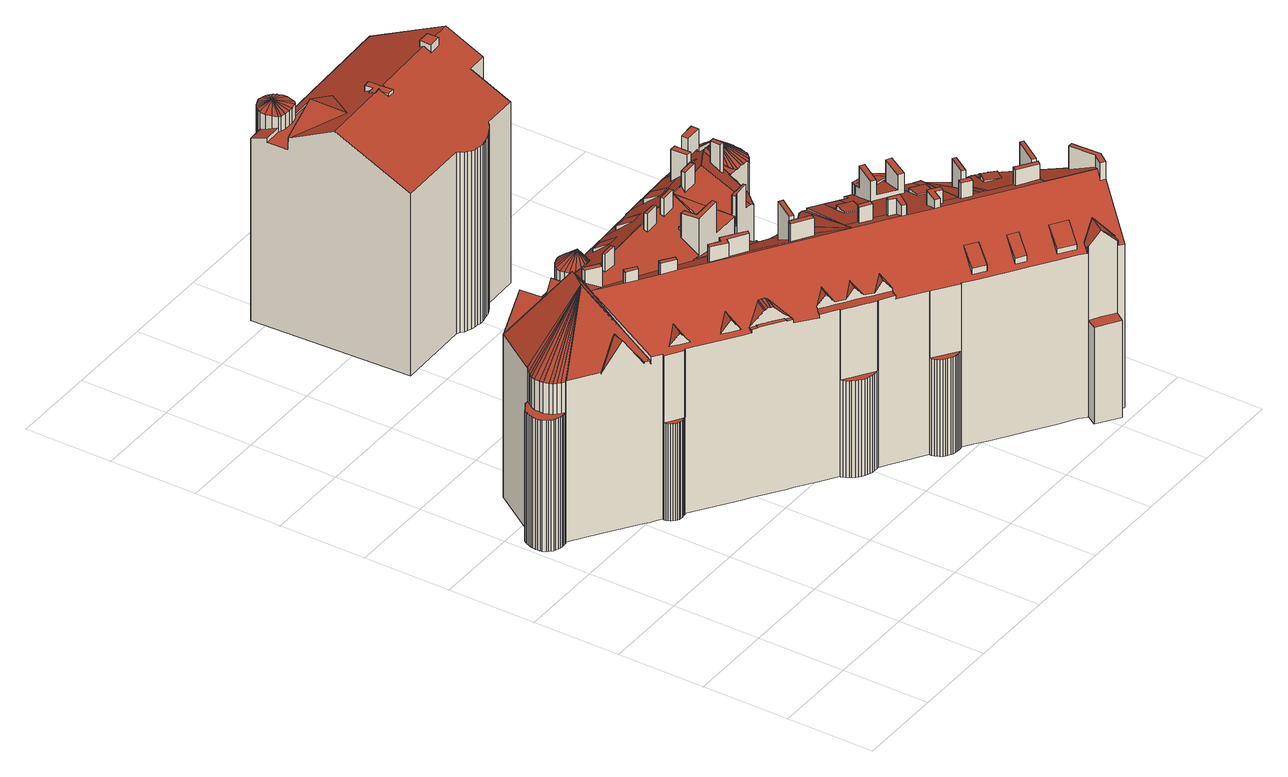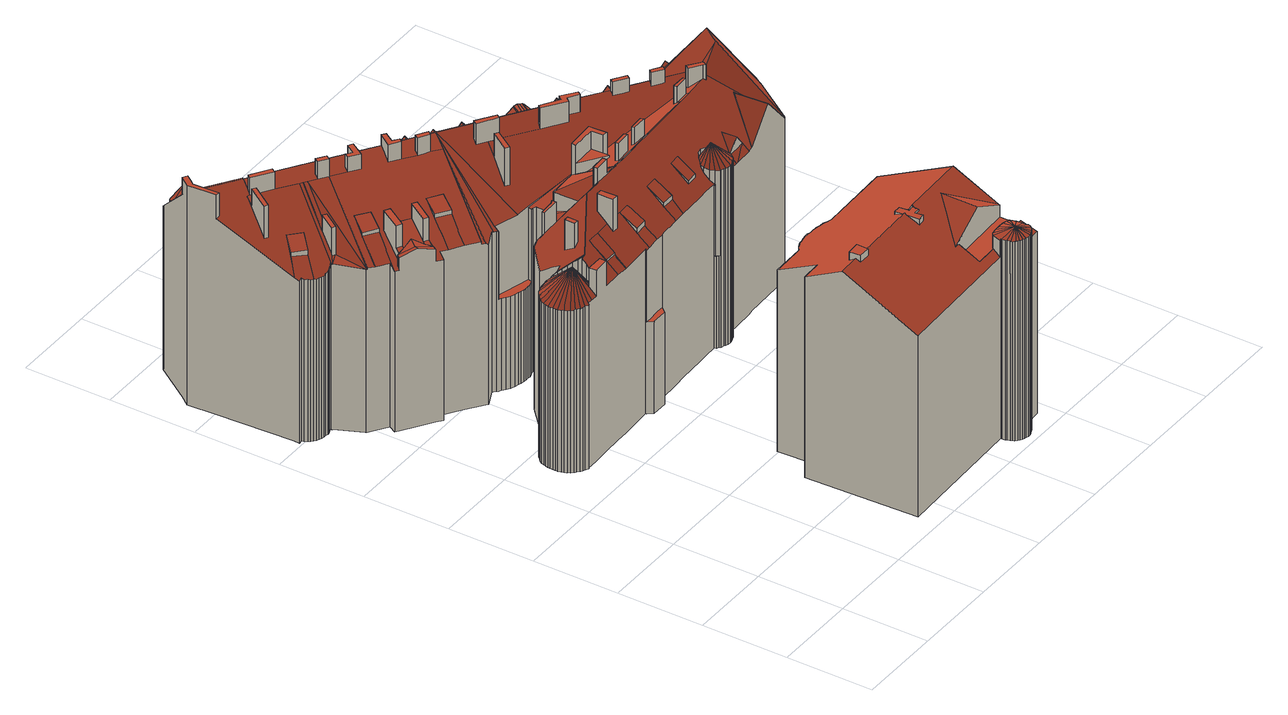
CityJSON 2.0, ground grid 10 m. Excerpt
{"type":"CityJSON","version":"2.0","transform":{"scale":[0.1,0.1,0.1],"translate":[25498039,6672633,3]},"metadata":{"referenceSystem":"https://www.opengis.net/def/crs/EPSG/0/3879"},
"CityObjects":{
"building1":{"type":"Building","attributes":{"dateOfConstruction":"1902-01-01","measuredHeight":28.1,"class":"Asuinkerrostalot","function":"Muut kerrostalot","usage":"Asuinrakennus","roofType":"2110;2100;9993;1000;3900;3500","storeysAboveGround":4},"address":[{"Country":"Finland","Locality":"Helsinki","ThoroughfareNumber":"7","ThoroughfareName":"Kruunuvuorenkatu","PostCode":"00160"}],"geometry":[{"type":"MultiSurface","lod":"2","boundaries":[[[0,1,2]],[[3,0,2]],[[4,5,6]],[[7,8,9]],[[10,11,12]],[[13,14,15]],[[16,17,18]],[[19,20,2]],[[21,22,23]],[[24,21,23]],[[21,25,22]],[[26,21,24]],[[21,27,25]],[[28,21,26]],[[29,21,28]],[[21,30,27]],[[31,21,29]],[[21,32,33,34,30]],[[35,36,37,21,31]],[[38,39,40,41,21,42]],[[43,44,45,46]],[[47,48,45]],[[49,50,51]],[[52,13,15,43,53,54,21]],[[55,50,49]],[[15,56,43]],[[47,57,48]],[[58,56,15]],[[59,60,61,62,63,64]],[[1,65,19,2]],[[66,67,68,69]],[[70,71,72,73,74,75,76,77,78,79,80,81,82,83,84]],[[85,86,87,88]],[[89,90,91]],[[92,93,94,90,89]],[[95,96,97,89]],[[98,99,100,101]],[[102,103,86,85]],[[96,93,97]],[[104,105,106,107]],[[108,109,110,111]],[[112,113,114,106]],[[2,115,116,117]],[[118,2,117]],[[119,2,118]],[[2,120,121,122,115]],[[123,124,2,119]],[[125,126,127,128]],[[129,2,124]],[[130,131,132,133]],[[3,2,129]],[[134,135,2]],[[136,134,2]],[[20,136,2]],[[137,138,131,130]],[[139,140,141,142]],[[143,144,145,141]],[[146,147,148,149,150,151,152,153,154,155]],[[156,157,145,144]],[[158,159,160,161,162]],[[163,164,157,156]],[[165,166,164,163]],[[167,168,166,165]],[[169,170,171,172,173,174,175,176]],[[177,178,168,167]],[[179,180,178,177]],[[181,182,183,184]],[[185,180,186,187]],[[188,189,190,191,192,193,194,195,196,197,198]],[[199,200,201,202]],[[203,204,205,206,207,208]],[[209,210,211,212]],[[213,214,215,216,217,218,219,220,221,222,223,224,225,226,10,12,227]],[[228,229,230,231]],[[6,5,11]],[[232,233,234,235,236,237,238,239,240,241,242,243,244,245,246]],[[247,248,249]],[[250,251,252]],[[253,250,252]],[[254,255,256,250]],[[256,257,258,251,250]],[[259,248,247]],[[260,261,262,263,264,265]],[[266,267,268,269,270,271]],[[272,273,274,275]],[[276,277,278,279]],[[280,281,282,283]],[[284,285,286,287]],[[288,289,290]],[[291,289,288]],[[277,281,292,293,294,295,296,297,298,299,300,278]],[[301,302,303]],[[304,305,306,307,308]],[[194,309,310,304,308]],[[311,312,313,314]],[[315,316,317,314]],[[318,319,320]],[[321,322,323,324,325,326,327,328,329,314]],[[330,331,332,333,334,335]],[[336,337,338,339,340]],[[328,325,324,341,342,343,344,345,346,347,348,349,350,351,352,353,354,355,356,357,358,359,360,361,362,363,364,365,366,367,368,369,370,371,372,373,374,375,376,377,329]],[[378,379,380,381,382,383,384,385,386,387,388,389,390,391,392]],[[393,394,395,396]],[[397,398,399,298]],[[296,400,401,402,403]],[[404,405,406,407,408,409]],[[410,411,412,413]],[[414,415,416,417]],[[17,16,418,419]],[[420,421,422,423,424,425,426,427,428,429]],[[430,370,369,376,375,431]],[[432,433,434,435,436]],[[319,437,438]],[[320,319,438]],[[319,439,437]],[[440,319,318]],[[319,441,439]],[[442,319,440]],[[319,443,441]],[[444,445,446,447,448,449]],[[450,319,442]],[[451,319,450]],[[319,452,443]],[[453,454,455,456,457,458,459,460,461,462,346,345,463,464,465]],[[466,467,319,451]],[[468,319,467]],[[468,469,319]],[[470,471,472,473]],[[474,475,476,477]],[[478,479,480,481,482,483,484]],[[485,486,487,488]],[[483,489,490,491]],[[460,459,492,346]],[[493,494,495,496]],[[497,498,499,493,496]],[[500,501,502,503]],[[504,505,506,507]],[[508,509,510,493,499]],[[511,348,512,354,353,513]],[[510,514,494,493]],[[515,7,9,492,459]],[[458,516,517,459]],[[518,519,480,479]],[[520,521,522,523]],[[457,524,525,526,527,458]],[[456,528,529,530,531,532,533,534,454,535,536,537,538,539,540,541,542,543,544,545,546,547,548,549,550,551,552,553,554,524,457]],[[555,556,557,558,559]],[[560,561,562,563,564,565,566]],[[567,568,569,570,571]],[[572,573,574,575]],[[576,563,562]],[[577,578,579,576,562]],[[580,525,8,7]],[[542,581,582,583]],[[534,533,584,585,528]],[[586,587,588,589]],[[541,540,590,591,592,593,594,545,595]],[[596,597,598,599,600,601,602]],[[603,604,605,606,607]],[[608,609,610,611,612,613,614,615,616,617,618,619,620,621,622,623]],[[624,306,305]],[[624,625,306]],[[626,627,628,629]],[[630,631,632,633]],[[634,635,636,637]],[[638,639,640,641]],[[642,643,644,645]],[[641,640,646,647]],[[648,649,643,642]],[[650,651,652,653]],[[654,655,656,657]],[[658,659,660,661]],[[662,663,664,665]],[[661,660,666,667]],[[668,23,22,669]],[[670,24,23,668]],[[669,22,25,671]],[[672,26,24,670]],[[671,25,27,673]],[[674,28,26,672]],[[675,29,28,674]],[[673,27,30,676]],[[677,31,29,675]],[[676,30,34,678]],[[21,37,42]],[[679,35,31,677]],[[21,41,52]],[[55,40,39,50]],[[50,39,38,51]],[[56,44,43]],[[45,680,47]],[[47,680,681,57]],[[123,682,124]],[[124,682,683,129,684]],[[684,129,683,685,3,686]],[[3,685,687,688]],[[0,688,687,689,1]],[[603,690,691,604]],[[452,692,693,443,694]],[[443,693,695,441]],[[441,695,696,439]],[[439,696,697,698]],[[437,698,697,699,438]],[[700,701,576,702]],[[576,701,563]],[[563,703,564]],[[564,703,565]],[[391,704,705,392]],[[218,291,219]],[[706,176,175,707]],[[44,64,63,708]],[[708,63,62,709]],[[709,62,61,710]],[[58,59,64,44,56]],[[711,81,80,712]],[[712,80,79,713]],[[713,79,78,714]],[[714,78,77,715]],[[715,77,76,716]],[[716,76,75,717]],[[717,75,74,718]],[[718,74,73,719]],[[719,73,72,720]],[[720,72,71,721]],[[721,71,70,722]],[[723,101,100,724]],[[724,100,99,725,726]],[[725,99,98,727]],[[727,98,101,723]],[[104,111,110,105]],[[105,110,109,728]],[[728,109,108,729]],[[729,108,111,104]],[[730,117,116,731]],[[732,118,117,730]],[[733,119,118,732]],[[734,122,121,735]],[[123,119,733]],[[736,128,127,737]],[[737,127,126,738,739]],[[738,126,125,740]],[[740,125,128,736]],[[607,135,134,690,603]],[[690,134,136,741]],[[741,136,20,742]],[[742,20,19,743]],[[743,19,65]],[[744,142,141]],[[139,155,154,140]],[[186,147,146,187]],[[745,162,161,746]],[[746,161,160]],[[747,162,745]],[[707,175,174,748]],[[748,174,173,749]],[[750,172,171,751]],[[751,171,170,752]],[[752,170,169,753]],[[753,169,176,706]],[[114,113,754,755]],[[756,184,183,757]],[[757,183,182,758]],[[758,182,181,759]],[[759,181,184,756]],[[180,185,760]],[[761,762,754,755]],[[763,198,197]],[[764,192,191,765]],[[622,190,189,623]],[[188,198,763]],[[766,208,207,66,767]],[[66,207,206,67]],[[67,206,205,68]],[[254,68,205,204,255]],[[768,203,208,766]],[[199,212,211,200,769]],[[200,211,210]],[[209,212,199]],[[770,227,12]],[[218,217,771]],[[245,215,214,246]],[[761,762,772,773]],[[774,231,230,775]],[[775,230,229,776]],[[776,229,228,777]],[[777,228,231,774]],[[778,69,68,254,779]],[[767,66,69,778]],[[780,244,243,781]],[[781,243,242,782]],[[782,242,241,783]],[[783,241,240,784]],[[784,240,239,785]],[[785,239,238,786]],[[786,238,237,787]],[[787,237,236,788]],[[788,236,235,789]],[[789,235,234,790]],[[790,234,233,791]],[[791,233,232,792]],[[250,253,772,773]],[[253,252,793]],[[779,254,250]],[[794,265,264,795]],[[796,261,260,797]],[[797,260,265,794]],[[798,270,269,799]],[[800,801,802,803]],[[276,283,282,277]],[[277,282,281]],[[280,283,276]],[[274,287,286,804]],[[804,286,285,805]],[[805,285,284,273]],[[273,284,287,274]],[[193,309,194]],[[293,335,334,294]],[[806,332,331,807]],[[302,808,429]],[[429,808,420]],[[809,340,339,810]],[[810,339,338,811]],[[812,336,340,809]],[[813,368,367,814]],[[492,347,346]],[[815,390,389,816]],[[816,389,388,817]],[[817,388,387,818]],[[818,387,386,819]],[[819,386,385,820]],[[820,385,384,821]],[[821,384,383,822]],[[822,383,382,823]],[[823,382,381,824]],[[824,381,380,825]],[[825,380,379,826]],[[826,379,378,827]],[[327,396,395,328]],[[328,395,394,325,828]],[[325,394,393,326]],[[326,393,396,327]],[[297,397,403,402,398,829]],[[398,402,401]],[[321,409,408,322]],[[322,408,407,323]],[[323,407,406,324]],[[324,406,405,341]],[[341,405,404,342]],[[342,404,409,321]],[[830,413,412,831]],[[831,412,411,832]],[[832,411,410,833]],[[833,410,413,830]],[[431,416,415,430]],[[372,414,417,373]],[[834,419,418]],[[18,17,419,834]],[[429,428,699]],[[438,699,428,427,320]],[[320,427,426,318]],[[318,426,425,440,835]],[[835,440,425,424,442,836]],[[442,424,423,450]],[[837,450,423]],[[451,422,421,466]],[[838,435,434,839]],[[840,432,436,841]],[[343,449,448,344]],[[344,448,447,345]],[[345,447,446,463]],[[463,446,445,464]],[[464,445,444,465]],[[465,444,449,343]],[[319,839,842]],[[491,472,471,483]],[[843,477,476]],[[475,474,844]],[[844,474,477,843]],[[462,488,487,346]],[[460,486,485,461]],[[461,485,488,462]],[[365,496,495,366]],[[352,513,502,501,511,349]],[[350,500,503,351]],[[478,507,506,479]],[[479,506,505,518]],[[845,354,512,846]],[[355,514,510,356]],[[847,523,522]],[[521,520,848]],[[848,520,523,847]],[[580,526,525]],[[849,554,553,850]],[[850,553,552,851]],[[851,552,551,852]],[[852,551,550,853]],[[853,550,549,854]],[[854,549,548,855]],[[855,548,547,856]],[[856,547,546,857]],[[857,546,545,858]],[[859,536,535,453]],[[453,535,454]],[[860,555,559,861]],[[862,566,565]],[[455,571,570,456]],[[534,568,567,454]],[[454,567,571,455]],[[7,574,573,526,580]],[[516,572,575,517]],[[579,578,863]],[[543,583,582,595,544]],[[595,582,581,541]],[[542,583,543]],[[530,588,587,531]],[[584,586,589,585]],[[544,595,545]],[[858,545,594,864]],[[864,594,593,865]],[[865,593,592,866]],[[866,592,591,867]],[[867,591,590,868]],[[537,600,599,538]],[[538,599,598,539]],[[869,596,602,870]],[[871,872,873,874]],[[875,876,877,878]],[[878,877,879,880]],[[881,882,883,884]],[[884,883,885,886]],[[887,888,889,890]],[[891,606,605,892]],[[893,621,620,894]],[[894,620,619,895]],[[895,619,618,896]],[[896,618,617,897]],[[897,617,616,898]],[[898,616,615,899]],[[899,615,614,900]],[[900,614,613,901]],[[901,613,612,902]],[[902,612,611,903]],[[609,311,904,610]],[[905,906,907,908]],[[909,910,911,912]],[[913,914,915,916]],[[917,918,919,920]],[[921,922,923,924]],[[925,926,927,928]],[[929,930,931,932]],[[933,934,935,936]],[[937,938,939,940]],[[941,942,943,944]],[[945,946,947,948]],[[949,950,951,952]],[[953,954,955,956]],[[494,514,355,354,845,957,958,959,814,367,366,495]],[[960,317,316,377,376,369,368,813,961,962,963,964,965,908,907]],[[140,154,153,152,151,150,149,148,147,186,180,179,177,167,165,163,156,144,143,141]],[[157,164,166,168,178,966,967,968,969,145]],[[970,971,972,973,860,861,974,975,976,977,978,979,980,981,982,983,984,815,816,817,818,819,820,821,822,823,824,825,826,827,985,986,987,988,989,780,781,782,783,784,785,786,787,788,789,790,791,792,990,991,992,993,994,995,996,997,998,999,711,712,713,714,715,716,717,718,719,720,721,722,1000,1001,1002,1003,1004,1005,1006,1007,1008,1009,630,633,1010,1011,1012,662,665,1013,654,657,1014,648,642,645,1015,634,637,1016,626,629,638,641,647,1017,650,653,1018,658,661,667,1019,1020,1021,1022,1023,1024,1025,1026,1027,1028,1029,1030,1031,1032,734,735,1033,871,874,1034,875,878,880,1035,881,884,886,887,890,1036,891,892,1037,1038,1039,1040,1041,1042,1043,1044,798,799,1045,1046,1047,1048,1049,1050,1051,1052,1053,913,916,1054,1055,925,928,1056,933,936,1057,941,944,949,952,1058,1059,953,956,945,948,937,940,1060,929,932,1061,921,924,1062,917,920,1063,1064,1065,1066,1067,1068,1069,1070,1071,1072,1073,909,912,1074,1075,1076,1077,1078,1079,1080,1081,1082,1083,1084,764,765,1085,893,894,895,896,897,898,899,900,901,902,903,1086,1087,1088,905,908,965,964,963,962,961,813,814,959,958,957,845,846,1089,1090,1091,1092,1093,1094,849,850,851,852,853,854,855,856,857,858,864,865,866,867,868,1095,1096,1097]],[[1098,1099,911,910,1100,1101,1102,1103,420,808,302],[832,833,830,831]],[[45,48,57,681,91,90,94,731,1031,1030,1029,1028,1027,1026,1025]],[[8,525,524,554,849,1094,1093,1092,1091,9]],[[1083,1082,1081,1080,1079,1078,1077,337,336,812,625,624,305,304,310]],[[1102,1101,1100,910,909,1073,1072,1071,1070,1103]],[[1070,1069,1068,1067,1066,1065,1064,1063,920,919,1104,1105,469,468,467,466,421,420,1103]],[[997,996,995,994,993,992,991,213,227,770,760,185,187,146,155,139,142,744,1106,1107,998]],[[226,225,224,223,222,221,220,219,291,288,290,259,247,249,4,6,11,10]],[[982,981,980,979,978,977,976,975,560,566,862,1108,1109,1110,1111,1112,1113,1114,983]],[[299,298,399,841,436,435,838,1115,1116,1117,914,913,1053,1052,1051,1050,1049,1048,1047,1046]],[[1118,1119,1120,202,201,1121,1043,1042,1041,1040,1039,1038]],[[1007,1006,1005,1004,1003,1002,1001,1122,14,13,52,41,40,55,49,51,38,42,37,36,1008]],[[710,1123,1124,763,197,768,766,767,778,779,250,773,772,762,761,755,754,113,112,106,105,728,729,104,107,709],[757,758,759,756],[775,776,777,774]],[[1125,636,635,1126,644,643,649,1127,656,655,1128,664,663,1129,1130,1131,632,631,679,677,675,674,672,670,668,669,671,673,676,678,1132,1133,1134,666,660,659,1135,652,651,1136,646,640,639,628,627]],[[21,54,53,43,46,32]],[[348,347,492,9,1091,1090,1089,846,512]],[[44,708,709,107,106,114,755,754,762,761,773,772,253,793,1137,303,302,429,699,697,696,695,693,692,840,841,399,398,401,400,296,295,806,807,292,281,280,276,279,1138,1121,201,200,210,209,199,202,1120,1119,1118,691,690,741,742,743,65,689,687,685,683,682,123,733,732,730,731,94,93,96,95,89,91,681,680,45],[746,160,159,158,747,745]],[[1122,1139,1140,1141,1107,1106,744,141,145,969,968,967,966,178,180,760,770,12,11,5,4,249,248,259,290,289,291,218,771,1142,705,704,1114,1113,1112,1111,1110,1109,1108,862,565,703,563,701,579,863,1143,869,870,859,453,465,343,342,321,314,1144,740,736,727,723,15,14],[87,86,103,102,1145,88],[132,131,138,137,1146,133],[418,16,18,834],[476,475,844,843],[522,521,848,847]],[[33,32,46,45,1025,1024,1023]],[[1138,279,278,300,268,267,266,271]],[[1147,312,311,609,608,623,189,188]],[[196,195,194,256,255,204,203,768,197]],[[252,1148,1149,1150,303,302,303,1137,793]],[[1077,1076,1075,1074,912,911,1099,1098,811,338,337]],[[263,262,261,796,272,275,795,264]],[[840,692,452,842,839,434,433,432]],[[456,570,569,568,534,528,456,457]],[[361,360,359,504,507,478,484,470,473,362]],[[364,490,489,482,481,499,498,497,496,365]],[[480,519,357,356,510,509,508,499,481]],[[597,1097,1096,1095,868,590,540,539,598]],[[954,953,1059,1151]],[[1152,1151,1059,1058,952,951]],[[945,956,955,946]],[[950,949,944,943]],[[937,948,947,938]],[[1153,942,941,1057,936,935]],[[929,1060,940,939,1154,930]],[[1155,934,933,1056,928,927]],[[921,1061,932,931,1156,922]],[[1157,926,925,1055,1054,1158]],[[917,1062,924,923,1159,918]],[[1158,1054,916,915]],[[1160,906,905,1088,1087,1161]],[[1161,1087,1086,903,611,610,904]],[[135,607,606,891,1036,890,889]],[[888,887,886,885]],[[879,1162,882,881,1035,880]],[[873,1163,876,875,1034,874]],[[602,601,600,537,536,859,870]],[[584,533,532,531,587,586]],[[585,589,588,530,529,528]],[[541,540,541,581,542]],[[557,556,577,562,561,558]],[[556,555,860,973,577]],[[559,558,561,560,975,974,861]],[[527,526,573,572,516,458]],[[517,575,574,7,515,459]],[[359,358,357,519,518,505,504]],[[350,349,348,511,501,500]],[[503,502,513,353,352,351]],[[486,460,346,487]],[[484,483,482,489,483,471,470]],[[473,472,491,490,364,363,362]],[[372,371,370,430,415,414]],[[417,416,431,375,374,373]],[[297,296,403,397,298]],[[292,807,331,330,335,293]],[[333,332,806,295,294,334]],[[329,377,316,315,314]],[[802,1149,1148,1137,803]],[[801,800,301,303,1150]],[[299,1046,1045,799,269,268,300]],[[257,256,194,308,258]],[[990,792,232,246,214,213,991]],[[245,244,780,989,988,216,215]],[[191,190,622,621,893,1085,765]],[[309,193,192,764,1084,1083,310]],[[172,750,795,750,749,173]],[[1146,137,130,133]],[[121,120,872,871,1033,735]],[[731,116,115,122,734,1032,1031]],[[97,93,92,89]],[[1145,102,85,88]],[[82,81,711,999,998,1107,1141]],[[58,1123,710,61,60,59]],[[1000,722,70,84,1139,1122,1001]],[[83,82,1141,1140,1139,84]],[[987,986,1142,771,217,216,988]],[[985,827,378,392,705,1142,986]],[[391,390,815,984,983,1114,704]],[[972,971,1143,863,578,577,973]],[[869,1143,971,970,1097,597,596]],[[1121,1138,271,270,798,1044,1043]],[[1118,1038,1037,892,605,604,691]],[[1011,1010,1131,1130,1129,1012]],[[666,1134,1133,1020,1019,667]],[[1013,665,664,1128,655,654]],[[652,1135,659,658,1018,653]],[[1014,657,656,1127,649,648]],[[646,1136,651,650,1017,647]],[[1015,645,644,1126,635,634]],[[1012,1129,663,662]],[[633,632,1131,1010]],[[679,631,630,1009,1008,36,35]],[[1132,678,34,33,1023,1022,1021]],[[1133,1132,1021,1020]],[[628,639,638,629]],[[1016,637,636,1125,627,626]],[[469,1105,1104,1164,319]],[[1164,1104,919,918,1159,1165,319]],[[1165,1159,923,922,1156,1166,319]],[[1166,1156,931,930,1154,1167,319]],[[1167,1154,939,938,1168,319]],[[1168,938,947,946,1169,319]],[[1169,946,955,954,1170,319]],[[1170,954,1151,1152,1171,319]],[[1171,1152,951,950,943,1172,319]],[[1172,943,942,1153,1173,319]],[[1173,1153,935,934,1155,1174,319]],[[1174,1155,927,926,1157,1175,319]],[[1175,1157,1158,915,1176,319]],[[1176,915,914,1117,1177,319]],[[1177,1117,1116,1115,319]],[[839,319,1115,838]],[[319,842,452]],[[317,960,907,906,1160,1178,314]],[[1178,1160,1161,904,311,314]],[[802,801,1150,1149]],[[251,258,308,307,306,625,812,809,810,811,1098,302,301,800,803,1137,1148,252]],[[135,889,888,885,2]],[[885,883,882,1162,2]],[[2,1162,879,877,876,1163]],[[2,1163,873,872,120]],[[723,724,725,727,736,737,738,740,1144,314,313,312,1147,188,763,1124,1123,58,15],[707,748,749,750,751,752,753,706],[795,275,274,804,805,273,272,796,797,794]]],"semantics":{"surfaces":[{"type":"RoofSurface"},{"type":"WallSurface"},{"type":"GroundSurface"}],"values":[0,0,0,0,1,1,1,0,0,0,0,0,0,0,0,0,0,0,0,0,0,0,0,0,0,0,0,0,0,0,0,0,0,0,0,0,0,0,0,0,0,0,0,0,0,0,0,0,0,0,0,0,0,0,0,0,0,0,0,0,0,0,0,0,0,0,0,0,0,0,0,0,0,0,0,0,0,0,0,0,0,0,0,0,0,0,0,0,0,0,0,0,0,0,0,0,0,0,0,0,0,0,0,0,0,0,0,0,0,0,0,0,0,0,0,0,0,0,0,0,0,0,0,0,0,0,0,0,0,0,0,0,0,0,0,0,0,0,0,0,0,0,0,0,0,0,0,0,0,0,0,0,0,0,0,0,0,0,0,0,0,0,1,1,1,1,1,1,1,1,1,1,1,1,1,1,1,1,1,1,1,1,1,1,1,1,1,1,1,1,1,1,1,1,1,1,1,1,1,1,1,1,1,1,1,1,1,1,1,1,1,1,1,1,1,1,1,1,1,1,1,1,1,1,1,1,1,1,1,1,1,1,1,1,1,1,1,1,1,1,1,1,1,1,1,1,1,1,1,1,1,1,1,1,1,1,1,1,1,1,1,1,1,1,1,1,1,1,1,1,1,1,1,1,1,1,1,1,1,1,1,1,1,1,1,1,1,1,1,1,1,1,1,1,1,1,1,1,1,1,1,1,1,1,1,1,1,1,1,1,1,1,1,1,1,1,1,1,1,1,1,1,1,1,1,1,1,1,1,1,1,1,1,1,1,1,1,1,1,1,1,1,1,1,1,1,1,1,1,1,1,1,1,1,1,1,1,1,1,1,1,1,1,1,1,1,1,1,1,1,1,1,1,1,1,1,1,1,1,1,1,1,1,1,1,1,1,1,1,1,1,1,1,1,1,1,1,1,1,1,1,1,1,1,1,1,1,1,1,1,1,1,1,1,1,1,1,1,1,1,1,1,1,1,1,1,1,1,1,1,1,1,1,1,1,1,1,1,1,1,1,1,1,1,1,1,1,1,1,1,1,1,1,1,1,1,1,1,1,1,2,0,1,1,1,1,1,1,1,1,1,1,1,0,0,0,1,0,0,1,1,1,1,1,1,1,1,1,1,1,1,1,1,1,1,1,1,1,1,1,1,1,1,1,1,1,1,1,1,1,1,1,1,1,1,1,1,1,1,1,1,1,1,1,1,1,1,1,1,1,1,1,1,1,1,1,1,1,1,1,1,1,1,1,1,1,1,1,1,1,1,1,1,1,1,1,1,1,1,1,1,1,1,1,1,1,1,1,1,1,0,0,0,0,0,0,0,0,0,0,0,0,0,0,0,0,0,0,0,0,0,0,0,0,0,0]}}]},
"building2":{"type":"Building","attributes":{"dateOfConstruction":"1903-01-01","measuredHeight":26.9,"class":"Asuinkerrostalot","function":"Muut kerrostalot","usage":"Asuinrakennus","roofType":"2110;1000;3500;2100;3900","storeysAboveGround":6},"address":[{"Country":"Finland","Locality":"Helsinki","ThoroughfareNumber":"5","ThoroughfareName":"Kauppiaankatu","PostCode":"00160"}],"geometry":[{"type":"MultiSurface","lod":"2","boundaries":[[[1179,1180,1181]],[[1180,1182,1183,1181]],[[1184,1185,1186,1187,1188,1189]],[[1190,1191,1192,1193,1194,1195,1196,1197,1198,1199,1200]],[[1201,1202,1203,1204]],[[1205,1206,1207,1208,1209,1210,1211,1212,1213,1214,1215,1216,1217,1218,1219,1220,1221,1222,1223,1224,1202,1201]],[[1180,1225,1226,1182]],[[1227,1180,1179]],[[1180,1228,1225]],[[1229,1180,1227]],[[1180,1230,1231,1228]],[[1232,1180,1229]],[[1180,1233,1234,1230]],[[1180,1235,1236,1233]],[[1237,1180,1232]],[[1180,1238,1239,1240,1235]],[[1241,1242,1238,1180]],[[1243,1244,1245,1241,1180]],[[1246,1247,1243,1180]],[[1248,1249,1250,1246,1180]],[[1251,1252,1248,1180]],[[1253,1254,1255,1251,1180]],[[1256,1257,1258,1253,1180]],[[1259,1256,1180]],[[1260,1259,1180]],[[1237,1260,1180]],[[1203,1202,1224]],[[1207,1261,1262,1263,1264,1265,1266,1267,1212,1268,1269,1270,1271]],[[1272,1273,1274,1275]],[[1276,1189,1188,1277]],[[1198,1185,1184,1199]],[[1190,1223,1222,1191]],[[1191,1222,1221,1192]],[[1267,1213,1212]],[[1207,1206,1261]],[[1261,1206,1278,1262]],[[1262,1278,1263]],[[1266,1213,1267]],[[1279,1280,1281,1282]],[[1282,1281,1283,1284]],[[1284,1283,1285,1286]],[[1286,1285,1287,1288]],[[1288,1287,1289,1290]],[[1290,1289,1291,1292]],[[1292,1291,1293,1294]],[[1294,1293,1295,1296]],[[1296,1295,1297,1298]],[[1298,1297,1299,1300]],[[1300,1299,1301,1302]],[[1302,1301,1303,1304]],[[1304,1303,1305,1306]],[[1306,1305,1307,1308]],[[1308,1307,1309,1310]],[[1310,1309,1311,1312]],[[1312,1311,1313,1314]],[[1314,1313,1315,1316]],[[1316,1315,1317,1318]],[[1187,1181,1183,1188]],[[1186,1179,1181,1187]],[[1185,1227,1179,1186]],[[1319,1225,1228,1320]],[[1197,1229,1227,1185,1198]],[[1196,1232,1229,1197]],[[1321,1234,1233,1322]],[[1322,1233,1236,1323]],[[1195,1237,1232,1196]],[[1324,1240,1239,1325]],[[1325,1239,1238,1326]],[[1326,1238,1242,1327]],[[1328,1245,1244,1329]],[[1330,1250,1249,1331]],[[1332,1252,1251,1333]],[[1334,1255,1254,1335]],[[1220,1257,1256,1221]],[[1192,1221,1256,1259,1193]],[[1193,1259,1260,1194]],[[1194,1260,1237,1195]],[[1208,1271,1270,1209]],[[1209,1270,1269,1210]],[[1210,1269,1268,1336]],[[1211,1336,1268,1212]],[[1266,1265,1337]],[[1337,1265,1264,1338]],[[1338,1264,1263]],[[1207,1271,1208]],[[1215,1275,1274,1216]],[[1339,1273,1272,1340]],[[1318,1317,1205,1201,1204,1200,1199,1184,1189,1276]],[[1341,1319,1320,1342,1321,1322,1323,1324,1325,1326,1327,1328,1329,1343,1330,1331,1332,1333,1334,1335,1344,1345,1279,1282,1284,1286,1288,1290,1292,1294,1296,1298,1300,1302,1304,1306,1308,1310,1312,1314,1316,1318,1276,1277]],[[1205,1317,1315,1313,1311,1309,1307,1305,1303,1301,1299,1297,1295,1293,1291,1289,1287,1285,1283,1281,1280,1218,1217,1339,1340,1214,1213,1266,1337,1338,1263,1278,1206]],[[1203,1224,1223,1190,1200,1204]],[[1272,1275,1215,1214,1340]],[[1274,1273,1339,1217,1216]],[[1344,1335,1254,1253,1258]],[[1334,1333,1251,1255]],[[1332,1331,1249,1248,1252]],[[1330,1343,1247,1246,1250]],[[1343,1329,1244,1243,1247]],[[1328,1327,1242,1241,1245]],[[1324,1323,1236,1235,1240]],[[1321,1342,1231,1230,1234]],[[1342,1320,1228,1231]],[[1319,1341,1226,1225]],[[1341,1277,1188,1183,1182,1226]],[[1279,1345,1219,1218,1280]],[[1345,1344,1258,1257,1220,1219]]],"semantics":{"surfaces":[{"type":"RoofSurface"},{"type":"WallSurface"},{"type":"GroundSurface"}],"values":[0,0,0,0,0,0,0,0,0,0,0,0,0,0,0,0,0,0,0,0,0,0,0,0,0,0,0,0,0,1,1,1,1,1,1,1,1,1,1,1,1,1,1,1,1,1,1,1,1,1,1,1,1,1,1,1,1,1,1,1,1,1,1,1,1,1,1,1,1,1,1,1,1,1,1,1,1,1,1,1,1,1,1,1,1,1,1,1,2,0,1,1,1,1,1,1,1,1,1,1,1,1,1,1,1,1]}}]}
},
"vertices":[
[188,423,221],[193,427,221],[182,434,240],[182,422,221],[278,193,213],[278,209,225],[270,198,225],[510,207,210],[521,211,207],[508,241,204],[262,204,210],[262,204,213],[260,201,210],[108,298,198],[108,298,206],[107,369,259],[422,118,230],[410,100,216],[410,100,209],[197,432,221],[199,437,221],[77,360,288],[18,376,202],[18,371,202],[18,366,202],[20,381,202],[20,361,202],[22,384,202],[21,357,202],[24,354,202],[25,388,202],[27,351,202],[28,392,204],[28,391,204],[26,390,202],[31,348,202],[32,349,205],[33,349,205],[64,328,202],[87,328,236],[102,302,202],[107,298,202],[33,349,202],[91,380,288],[113,380,262],[63,443,203],[63,443,204],[97,405,239],[94,444,239],[83,315,234],[87,328,234],[64,328,200],[107,298,200],[90,379,288],[87,374,288],[102,302,200],[113,380,261],[125,445,203],[128,369,251],[128,369,276],[129,371,276],[131,374,276],[118,383,276],[116,385,276],[113,380,276],[195,430,221],[262,360,246],[263,346,246],[292,347,246],[262,367,246],[118,289,124],[118,287,124],[119,285,124],[120,283,124],[122,281,124],[123,279,124],[125,278,124],[127,277,124],[129,277,124],[131,276,124],[134,277,124],[136,277,124],[137,277,124],[125,285,124],[118,290,124],[137,283,224],[146,297,224],[132,291,213],[128,290,210],[131,438,211],[152,447,204],[131,446,204],[143,439,211],[155,439,211],[155,447,204],[142,425,223],[144,422,226],[143,439,226],[149,340,272],[152,344,272],[140,352,272],[137,348,272],[146,277,210],[146,282,213],[146,381,257],[163,382,257],[163,386,260],[146,385,260],[147,378,276],[163,378,276],[163,382,276],[146,381,276],[191,387,260],[227,389,260],[227,389,259],[166,448,222],[165,447,221],[164,443,221],[165,438,221],[166,433,221],[169,452,221],[168,451,221],[167,449,221],[169,429,221],[169,428,221],[184,317,272],[186,321,272],[172,331,272],[169,327,272],[175,424,221],[183,253,224],[192,266,224],[178,261,213],[174,259,210],[197,449,221],[194,453,221],[199,444,221],[192,247,210],[192,251,213],[203,234,210],[205,238,210],[199,242,210],[197,238,210],[205,238,217],[212,233,226],[222,247,226],[228,217,211],[230,221,211],[222,227,211],[221,227,211],[218,229,211],[216,231,211],[213,232,211],[212,233,211],[205,238,211],[203,234,211],[213,232,227],[223,247,227],[214,416,235],[227,417,235],[227,418,234],[226,437,221],[213,436,221],[216,231,228],[225,245,228],[218,229,228],[228,243,228],[221,227,227],[230,242,227],[235,290,272],[239,295,272],[260,282,272],[263,286,272],[238,303,272],[234,298,272],[222,306,272],[219,302,272],[222,227,226],[231,241,226],[230,221,216],[236,217,210],[228,381,276],[245,382,276],[244,385,276],[227,385,276],[234,213,210],[230,221,210],[228,217,210],[275,333,219],[332,317,205],[333,322,205],[331,322,205],[328,324,206],[328,343,206],[326,343,207],[292,342,215],[258,340,223],[252,340,224],[248,340,225],[257,438,217],[272,438,217],[271,452,205],[257,451,205],[258,340,268],[292,342,268],[292,347,268],[263,346,268],[262,360,268],[257,361,268],[258,418,235],[273,419,235],[272,438,222],[257,438,222],[275,185,209],[275,184,209],[308,162,209],[309,162,209],[325,152,209],[327,156,210],[329,158,210],[321,164,210],[313,169,210],[304,176,210],[296,181,210],[288,186,210],[278,193,210],[270,198,210],[257,197,209],[259,382,276],[276,383,276],[276,387,276],[258,386,276],[276,182,124],[277,179,124],[279,176,124],[280,174,124],[282,171,124],[285,169,124],[287,167,124],[290,165,124],[293,164,124],[296,163,124],[299,162,124],[303,162,124],[306,162,124],[308,162,124],[275,184,124],[296,181,225],[303,192,225],[288,186,213],[290,392,259],[291,392,259],[290,393,260],[290,392,260],[292,347,233],[292,342,230],[326,343,230],[326,359,230],[325,372,230],[304,176,213],[317,243,272],[320,248,272],[309,255,272],[305,258,272],[299,261,272],[296,257,272],[308,454,118],[323,455,118],[329,455,118],[324,461,118],[305,461,118],[299,454,118],[309,255,247],[317,267,238],[313,270,238],[305,258,247],[309,440,217],[324,441,217],[323,455,205],[308,454,205],[310,420,235],[325,421,235],[324,441,223],[309,440,223],[317,267,266],[333,290,266],[328,293,266],[313,270,266],[321,164,225],[329,174,225],[313,169,213],[329,158,213],[342,422,236],[342,429,229],[349,429,229],[349,422,236],[368,423,236],[368,443,217],[367,456,206],[329,454,206],[329,455,205],[324,394,259],[345,395,260],[324,394,260],[331,347,208],[340,352,205],[342,354,205],[335,356,208],[326,359,213],[328,343,207],[328,345,208],[375,306,203],[346,314,203],[340,234,247],[339,212,259],[349,228,250],[407,311,202],[403,314,202],[408,420,206],[424,430,231],[407,426,206],[383,183,259],[390,194,253],[383,199,253],[386,203,251],[372,213,251],[369,208,253],[357,216,253],[360,220,251],[349,228,251],[342,422,268],[343,410,268],[349,410,268],[349,422,268],[349,429,268],[342,429,268],[347,355,237],[351,357,237],[369,358,237],[369,361,237],[347,360,237],[398,195,251],[387,180,259],[412,163,259],[422,179,251],[434,171,251],[450,160,251],[507,242,206],[500,247,205],[482,220,220],[469,202,230],[455,212,230],[467,230,220],[483,253,207],[491,264,201],[487,267,201],[484,263,203],[481,263,204],[477,257,208],[462,232,221],[456,236,221],[437,249,221],[432,252,221],[448,276,207],[453,284,203],[453,285,203],[455,289,201],[448,294,201],[443,286,205],[436,291,205],[428,280,211],[417,263,220],[405,245,230],[390,255,230],[402,273,220],[414,290,211],[421,301,205],[407,311,205],[355,129,124],[356,126,124],[357,124,124],[358,121,124],[360,119,124],[362,117,124],[364,116,124],[367,114,124],[369,113,124],[372,112,124],[375,112,124],[377,112,124],[380,112,124],[382,112,124],[355,131,124],[369,208,272],[372,213,272],[360,220,272],[357,216,272],[368,443,218],[382,443,218],[381,456,206],[383,423,236],[383,424,235],[382,443,220],[368,443,220],[387,180,272],[398,195,272],[386,203,272],[383,199,272],[390,194,272],[383,183,272],[392,400,258],[392,412,258],[387,412,258],[387,400,258],[405,245,231],[417,263,226],[402,273,226],[390,255,231],[409,127,230],[397,109,216],[410,403,207],[421,403,207],[419,404,208],[415,407,211],[412,410,214],[410,415,218],[408,420,223],[407,426,228],[406,430,232],[400,429,231],[417,263,221],[402,273,221],[404,449,237],[420,449,237],[423,449,237],[423,458,237],[404,457,237],[406,435,206],[406,430,206],[408,440,206],[410,415,206],[411,444,206],[412,410,206],[415,447,206],[417,160,269],[424,171,269],[431,166,269],[434,171,269],[422,179,269],[412,163,269],[415,407,206],[419,404,206],[420,449,206],[510,97,259],[517,108,254],[495,122,253],[498,127,251],[476,142,251],[473,144,251],[469,147,251],[460,153,251],[457,148,253],[447,155,253],[431,166,253],[424,171,253],[417,160,259],[421,403,206],[423,403,206],[429,403,207],[434,403,206],[437,249,245],[453,273,245],[448,276,245],[432,252,245],[445,76,216],[458,94,230],[447,101,230],[435,83,216],[456,236,227],[471,260,218],[473,264,217],[461,264,219],[456,277,216],[453,273,218],[437,249,227],[457,148,272],[460,153,272],[450,160,272],[447,155,272],[456,277,217],[453,284,216],[448,276,218],[507,242,204],[469,274,222],[471,278,222],[455,289,216],[453,285,216],[453,284,217],[456,277,218],[461,264,222],[469,202,231],[482,220,225],[467,230,225],[455,212,231],[462,232,245],[477,257,245],[471,260,245],[456,236,245],[473,264,219],[481,263,217],[484,263,216],[482,220,221],[487,256,205],[467,230,221],[487,267,216],[497,188,223],[501,185,225],[497,188,225],[477,257,218],[481,263,216],[489,46,215],[502,64,230],[484,76,230],[472,58,215],[522,210,207],[522,211,207],[514,205,212],[501,185,224],[519,113,251],[525,123,244],[543,149,228],[547,147,228],[529,120,244],[523,111,251],[520,112,251],[510,97,260],[556,66,260],[560,71,257],[558,101,244],[563,101,243],[559,190,205],[544,176,216],[529,161,227],[516,173,225],[531,188,214],[548,206,202],[546,208,202],[543,209,202],[540,210,202],[537,211,202],[534,211,203],[531,212,204],[528,211,205],[525,210,206],[522,209,208],[513,8,124],[521,19,124],[507,29,124],[495,36,124],[488,25,124],[496,37,213],[495,36,213],[507,29,228],[521,49,228],[499,44,211],[498,43,211],[494,37,211],[517,108,272],[520,112,272],[519,113,272],[498,127,272],[495,122,272],[501,185,244],[514,205,244],[510,207,244],[497,188,244],[526,25,211],[521,19,212],[522,19,211],[525,24,211],[514,205,210],[544,176,221],[531,188,221],[516,173,227],[529,120,247],[525,123,247],[529,120,267],[547,147,267],[543,149,267],[525,123,267],[559,197,203],[555,196,204],[554,199,203],[552,202,203],[550,204,202],[531,188,215],[556,56,272],[565,68,272],[563,101,272],[558,101,272],[560,71,272],[556,66,272],[551,59,272],[197,449,118],[198,449,118],[197,451,118],[195,452,118],[194,453,118],[346,314,118],[375,306,118],[377,312,118],[374,313,118],[370,316,118],[366,319,118],[361,321,118],[356,322,118],[353,323,118],[349,324,118],[346,324,118],[342,324,118],[339,324,118],[335,323,118],[333,322,118],[332,317,118],[344,353,204],[346,354,205],[6,368,7],[6,368,165],[6,371,165],[6,371,7],[30,348,7],[30,348,165],[27,348,165],[27,348,7],[6,362,7],[6,362,165],[6,365,165],[6,365,7],[7,374,7],[7,374,165],[8,376,165],[8,376,7],[9,357,7],[9,357,165],[7,360,165],[7,360,7],[9,379,165],[9,379,7],[10,355,7],[10,355,165],[10,381,7],[10,381,165],[12,384,165],[12,384,7],[14,351,7],[14,351,165],[12,353,165],[12,353,7],[14,385,7],[14,385,165],[17,387,165],[17,387,7],[19,349,7],[19,349,165],[16,350,165],[16,350,7],[19,388,165],[19,388,7],[18,371,165],[18,376,165],[18,366,165],[20,381,165],[20,361,165],[22,384,165],[21,357,165],[24,354,165],[25,388,165],[27,351,165],[26,390,165],[31,348,165],[97,405,240],[125,445,204],[169,428,222],[175,424,226],[175,424,220],[182,422,228],[182,422,220],[188,423,227],[188,423,224],[193,427,224],[197,449,204],[198,449,204],[420,449,214],[415,447,216],[415,447,204],[411,444,218],[408,440,222],[406,435,226],[406,435,207],[406,430,231],[525,24,210],[526,25,212],[526,25,210],[499,44,213],[382,112,205],[355,131,205],[219,302,254],[222,306,251],[116,385,258],[118,383,260],[131,374,253],[136,277,7],[134,277,7],[131,276,7],[129,277,7],[127,277,7],[125,278,7],[123,279,7],[122,281,7],[120,283,7],[119,285,7],[118,287,7],[118,289,7],[137,348,259],[140,352,256],[152,344,256],[152,344,254],[149,340,259],[163,378,254],[147,378,255],[164,443,208],[165,447,204],[165,438,212],[166,433,217],[167,449,7],[168,451,7],[169,327,259],[172,331,256],[186,321,256],[186,321,254],[184,317,259],[199,444,209],[199,437,215],[197,432,219],[197,238,206],[213,436,217],[226,437,217],[214,417,234],[234,298,251],[238,303,247],[263,286,247],[260,282,251],[239,295,251],[235,290,255],[244,390,260],[244,390,259],[227,385,256],[244,385,256],[245,382,254],[228,381,254],[234,213,206],[258,391,259],[258,391,260],[248,340,224],[328,324,7],[331,322,7],[257,361,238],[262,360,238],[258,340,224],[272,438,213],[257,197,205],[325,152,205],[276,392,260],[276,392,259],[258,386,256],[276,387,256],[276,383,254],[259,382,254],[262,367,243],[292,347,228],[306,162,7],[303,162,7],[299,162,7],[296,163,7],[293,164,7],[290,165,7],[287,167,7],[285,169,7],[282,171,7],[280,174,7],[279,176,7],[277,179,7],[276,182,7],[290,393,259],[296,257,251],[299,261,247],[320,248,247],[317,243,251],[305,461,7],[324,461,7],[324,389,253],[324,389,277],[306,388,277],[306,388,253],[328,293,220],[333,290,221],[349,410,247],[343,410,246],[400,429,232],[347,360,213],[369,361,213],[369,358,208],[347,355,206],[443,286,7],[448,294,7],[380,112,7],[377,112,7],[375,112,7],[372,112,7],[369,113,7],[367,114,7],[364,116,7],[362,117,7],[360,119,7],[358,121,7],[357,124,7],[356,126,7],[355,129,7],[372,213,250],[382,443,214],[387,400,226],[387,412,233],[392,412,228],[392,400,221],[397,109,209],[410,415,205],[412,410,205],[418,404,208],[423,458,206],[423,449,214],[404,449,214],[404,457,206],[423,449,206],[435,83,209],[445,76,209],[491,264,7],[487,256,7],[472,58,209],[489,46,209],[522,209,7],[525,210,7],[528,211,7],[531,212,7],[534,211,7],[537,211,7],[540,210,7],[543,209,7],[546,208,7],[548,206,7],[556,66,259],[513,8,7],[488,25,7],[494,37,205],[522,19,205],[550,204,7],[552,202,7],[554,199,7],[555,196,7],[559,197,7],[556,56,251],[551,59,251],[170,453,7],[170,453,221],[172,454,221],[172,454,7],[175,455,7],[175,455,221],[177,456,221],[177,456,7],[180,457,221],[180,457,7],[182,457,7],[182,457,221],[185,457,221],[185,457,7],[188,456,221],[188,456,7],[190,455,7],[190,455,221],[193,454,221],[193,454,7],[195,452,7],[197,451,7],[335,323,7],[339,324,7],[342,324,7],[346,324,7],[349,324,7],[353,323,7],[356,322,7],[361,321,7],[366,319,7],[370,316,7],[374,313,7],[377,312,200],[382,307,7],[382,307,201],[401,316,200],[401,316,7],[407,380,7],[407,380,196],[383,358,204],[383,358,7],[439,459,7],[439,459,205],[442,457,205],[442,457,7],[445,404,7],[445,404,204],[442,403,204],[442,403,7],[450,408,7],[450,408,204],[448,406,204],[448,406,7],[447,454,7],[447,454,204],[450,452,204],[450,452,7],[454,412,7],[454,412,203],[452,410,203],[452,410,7],[452,450,7],[452,450,203],[454,448,203],[454,448,7],[457,418,7],[457,418,202],[456,415,202],[456,415,7],[456,445,7],[456,445,203],[457,442,203],[457,442,7],[459,424,7],[459,424,202],[458,421,202],[458,421,7],[458,439,7],[458,439,202],[459,436,202],[459,436,7],[459,430,7],[459,430,202],[459,427,202],[459,427,7],[487,267,7],[471,278,7],[455,289,7],[402,315,201],[436,291,7],[421,301,7],[407,311,7],[403,314,7],[402,315,7],[230,242,226],[228,243,226],[225,245,226],[223,247,226],[556,56,7],[528,15,7],[522,19,7],[521,19,7],[495,36,7],[496,37,7],[494,37,7],[487,43,7],[469,54,7],[443,72,7],[432,79,7],[407,96,7],[394,105,7],[383,113,7],[382,112,7],[355,131,7],[355,132,7],[325,152,7],[309,162,7],[308,162,7],[275,184,7],[275,185,7],[257,197,7],[234,213,7],[228,217,7],[203,234,7],[197,238,7],[189,243,7],[138,278,7],[137,277,7],[118,290,7],[118,291,7],[108,298,7],[107,298,7],[102,302,7],[83,315,7],[64,328,7],[33,349,7],[32,349,7],[31,348,7],[24,348,7],[23,348,7],[22,348,7],[16,351,7],[12,354,7],[7,362,7],[6,367,7],[10,380,7],[13,384,7],[21,389,7],[22,390,7],[25,390,7],[26,390,7],[28,391,7],[28,392,7],[63,443,7],[94,444,7],[125,445,7],[131,446,7],[152,447,7],[155,447,7],[165,447,7],[166,448,7],[169,452,7],[174,455,7],[181,457,7],[194,453,7],[198,449,7],[199,449,7],[213,449,7],[225,450,7],[257,451,7],[271,452,7],[298,453,7],[299,454,7],[329,455,7],[329,454,7],[367,456,7],[381,456,7],[404,457,7],[423,458,7],[432,458,7],[437,458,7],[438,459,7],[445,456,7],[447,455,7],[451,451,7],[454,447,7],[459,435,7],[459,433,7],[455,413,7],[451,409,7],[446,405,7],[441,403,7],[438,403,7],[434,403,7],[429,403,7],[423,403,7],[421,403,7],[410,403,7],[405,403,7],[405,401,7],[406,394,7],[406,387,7],[381,358,7],[378,358,7],[369,358,7],[351,357,7],[347,355,7],[346,354,7],[344,353,7],[340,352,7],[331,347,7],[328,345,7],[328,343,7],[333,322,7],[377,312,7],[378,310,7],[381,308,7],[500,247,7],[507,242,7],[508,241,7],[521,211,7],[522,211,7],[522,210,7],[559,190,7],[563,101,7],[565,68,7],[378,358,208],[381,358,206],[406,387,201],[406,394,206],[405,401,210],[405,403,211],[441,403,205],[438,403,206],[189,243,206],[138,278,206],[487,43,205],[469,54,205],[443,72,205],[432,79,205],[407,96,205],[394,105,205],[383,113,205],[432,458,206],[437,458,206],[438,459,205],[199,449,205],[213,449,205],[225,450,205],[298,453,205],[118,291,206],[129,371,250],[187,356,238],[6,367,165],[7,362,165],[12,354,165],[16,351,165],[22,348,165],[23,348,165],[24,348,165],[25,390,165],[22,390,165],[21,389,165],[13,384,165],[10,380,165],[306,393,259],[299,454,205],[118,290,205],[125,285,205],[137,277,205],[355,132,205],[528,15,205],[215,296,259],[137,283,210],[183,253,210],[332,317,206],[306,393,260],[306,393,277],[324,394,277],[459,433,202],[459,435,202],[454,447,203],[455,413,203],[451,451,204],[451,409,204],[447,455,204],[445,456,204],[446,405,204],[381,308,200],[378,310,200],[181,457,221],[174,455,221],[440,404,206],[445,406,206],[449,410,206],[452,415,206],[453,420,206],[454,425,206],[455,430,206],[455,435,206],[454,440,206],[452,446,206],[449,449,206],[446,453,206],[442,456,206],[438,458,206],[378,303,203],
[167,785,273],[183,795,280],[166,792,273],[166,799,274],[166,798,273],[148,778,260],[169,779,260],[167,785,258],[166,792,255],[166,798,253],[147,797,253],[227,757,255],[226,781,255],[200,780,255],[197,777,255],[190,776,255],[184,776,255],[177,776,255],[172,777,255],[169,779,255],[148,778,255],[149,754,255],[149,752,270],[190,711,292],[190,755,292],[149,754,270],[151,700,297],[229,703,297],[229,706,295],[229,711,293],[236,711,293],[235,720,288],[243,721,288],[244,706,295],[244,704,297],[321,707,297],[321,712,294],[335,712,294],[336,707,297],[362,708,297],[359,796,252],[203,790,252],[200,780,257],[226,781,257],[227,757,270],[233,757,270],[168,803,274],[167,801,274],[169,779,273],[170,805,274],[172,777,273],[173,807,274],[172,807,274],[177,776,273],[176,809,274],[174,808,274],[180,810,274],[179,810,274],[184,776,273],[187,810,274],[184,811,274],[181,811,274],[191,809,274],[189,810,274],[194,807,274],[194,808,274],[192,809,274],[197,805,274],[196,806,274],[200,801,274],[199,802,274],[198,804,274],[201,797,274],[200,800,274],[202,791,274],[202,792,274],[202,795,274],[200,780,273],[203,790,273],[202,790,274],[197,777,273],[190,776,273],[229,703,295],[236,704,295],[236,701,295],[237,693,295],[245,693,295],[244,702,295],[244,704,295],[243,721,295],[235,720,295],[236,711,295],[229,711,295],[321,698,302],[336,699,302],[335,712,302],[321,712,302],[147,797,33],[166,798,33],[236,704,297],[364,665,33],[364,665,275],[340,664,275],[340,664,33],[342,618,252],[342,618,33],[301,617,252],[301,617,33],[297,614,251],[297,614,33],[294,612,250],[294,612,33],[290,610,249],[290,610,33],[286,608,248],[286,608,33],[281,607,247],[281,607,33],[277,606,247],[277,606,33],[273,605,247],[273,605,33],[268,605,247],[268,605,33],[264,606,247],[264,606,33],[260,606,247],[260,606,33],[255,607,248],[255,607,33],[251,609,249],[251,609,33],[247,610,250],[247,610,33],[244,613,251],[244,613,33],[240,615,252],[240,615,33],[155,613,253],[155,613,33],[168,803,33],[170,805,33],[174,808,33],[176,809,33],[179,810,33],[181,811,33],[184,811,33],[187,810,33],[189,810,33],[192,809,33],[194,808,33],[198,804,33],[199,802,33],[200,800,33],[201,797,33],[202,795,33],[202,792,33],[243,721,289],[245,693,291],[237,693,291],[336,699,292],[321,698,292],[167,801,33],[172,807,33],[196,806,33],[202,790,33],[359,796,33]
]}
